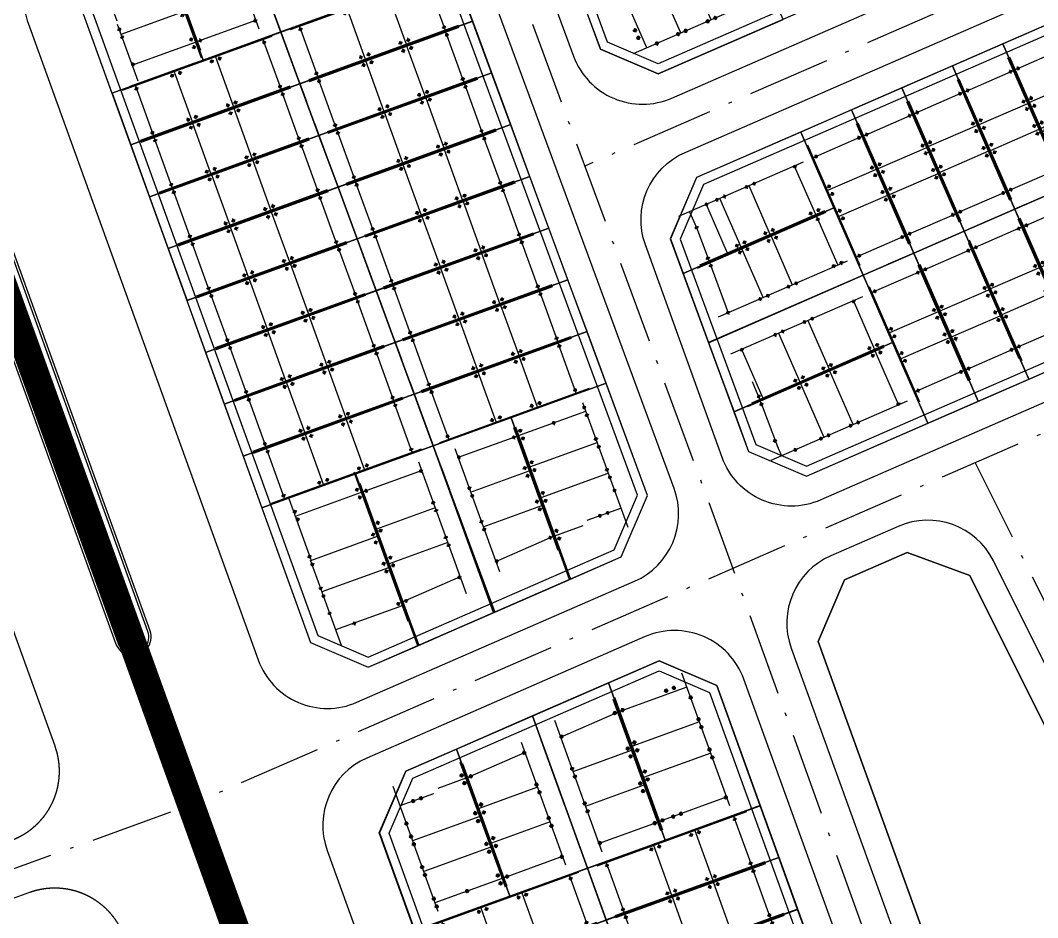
# Model space of a CAD drawing. Header units: millimetres. Extents: x 198719 to 733479478, y 80883 to 2151551233.
# Drawn here: x 568450506 to 568561649, y 2063142157 to 2063240140 of the extents above; entities that cross this region are included whole.
import ezdxf
from ezdxf.xclip import XClip

# ---------------------------------------------------------------- set-up
doc = ezdxf.new("R2010")
doc.units = ezdxf.units.MM
for name, pattern in [('ACAD_ISO10W100', [18.5, 12, -3, 0.5, -3]), ('CENTER', [3, 1.5, -0.5, 0.5, -0.5]), ('CENTER2', [1.125, 0.75, -0.125, 0.125, -0.125]), ('HIDDEN', [0.75, 0.5, -0.25]), ('Xref Grid (A1)$0$CENTER2', [1.125, 0.75, -0.125, 0.125, -0.125]), ('Xref Grid A16$0$CENTER2', [1.125, 0.75, -0.125, 0.125, -0.125])]:
    doc.linetypes.add(name, pattern=pattern)
for name, color, linetype in [('01.AXIS', 160, 'CENTER2'), ('13.BEAM', 8, 'Continuous'), ('BoThamCo', 94, 'Continuous'), ('CDC.01.AXIS', 160, 'CENTER2'), ('ChiaLo', 128, 'CENTER'), ('datOlienke', 42, 'Continuous'), ('LogDg', 7, 'Continuous'), ('LoLK', 6, 'Continuous'), ('RANHGIOI', 2, 'HIDDEN'), ('TimDg', 222, 'Continuous'), ('ViaHeS', 32, 'Continuous'), ('Xref Grid (A1)$0$01.AXIS', 160, 'Xref Grid (A1)$0$CENTER2'), ('Xref Grid A16$0$01.AXIS', 160, 'Xref Grid A16$0$CENTER2')]:
    doc.layers.add(name, color=color, linetype=linetype)
for name, color, linetype, lineweight in [('A-DIM', 251, 'Continuous', 15), ('A-NET THAY', 125, 'Continuous', 18), ('A-TUONG', 255, 'Continuous', 35), ('boDnv', 54, 'Continuous', 25)]:
    doc.layers.add(name, color=color, linetype=linetype, lineweight=lineweight)
doc.styles.add('rms', font='romans.shx', dxfattribs={"width": 0.7, "bigfont": 'vns.shx'})
doc.linetypes.add('ADL', pattern='A,0.125,-0.15,["++",rms,S=0.5,R=0,X=0,Y=-0.2245],-1.35,1.125', length=2.75)

# ---------------------------------------------------------------- blocks, each defined once
blk = doc.blocks.new('NEN')
at = {"layer": 'boDnv', "color": 10, "linetype": 'ADL', "ltscale": 0.25}
for points in [[(116.66, 150.75), (122.73, 148.55), (135.81, 122.41), (133.75, 116.75), (-8.13, 54.91), (-13.65, 57.26), (-23.76, 84.69), (-21.22, 90.65)], [(156.67, 80.69), (146.03, 101.98), (139.96, 104.18), (-3.2, 41.78), (-5.75, 35.82), (2.49, 13.48), (8.01, 11.13), (154.62, 75.03)], [(9.14, -145.21), (3.99, -143.34), (-37.43, -28.81), (-34.86, -22.83), (-8.05, -11.14), (-2.56, -13.51), (37.29, -123.68), (34.92, -130.21)]]:
    blk.add_lwpolyline(points, close=True, dxfattribs=at)
blk.add_lwpolyline([(-56.44, 75.3, -0.001833), (-68.51, 70.18), (-71.1, 64.28), (-45.21, -7.31), (-39.72, -9.67), (-12.94, 2), (-10.39, 7.96), (-36.65, 79.17), (-42.17, 81.52), (-54.75, 76.04, -0.001474)], format="xyb", close=True, dxfattribs=at)
at = {"layer": 'BoThamCo'}
blk.add_lwpolyline([(-87.84, 49.55), (-67, -8.06, 1), (-63.71, -6.87), (-84.55, 50.74, 0.9989)], format="xyb", close=True, dxfattribs=at)
blk.add_lwpolyline([(25.78, -0.76), (18.96, 1.72), (12.14, -1.25), (9.26, -7.95), (48.9, -117.55), (54.92, -119.73), (74.12, -108.56), (76.2, -101.58)], close=True, dxfattribs=at)
at = {"layer": 'ChiaLo', "ltscale": 5}
for p, q in [((43.21, 25.38), (29.39, 57.08)), ((37.71, 22.98), (23.89, 54.68)), ((32.21, 20.59), (18.39, 52.28)), ((26.71, 18.19), (12.89, 49.89)), ((21.21, 15.79), (7.39, 47.49))]:
    blk.add_line(p, q, dxfattribs=at)
for points in [[(152.12, 92.03), (-2.66, 24.56)], [(-55.95, 76.61), (-25.95, -4.76)], [(-64.24, 73.07), (-57.69, 55.31)], [(-30.42, 65.18), (-67.61, 51.73)], [(-28.35, 59.55), (-65.57, 46.08)], [(-26.27, 53.92), (-63.53, 40.44)], [(-24.2, 48.29), (-61.49, 34.8)], [(-22.12, 42.66), (-59.45, 29.16)], [(10.99, 39.24), (-5.43, 32.08)], [(-20.05, 37.03), (-57.43, 23.51)], [(-17.97, 31.4), (-55.39, 17.86)], [(-15.89, 25.77), (-53.35, 12.22)], [(17.38, 24.57), (0.11, 17.04)], [(-13.82, 20.14), (-51.31, 6.58)], [(-24.16, 16.4), (-17.69, -1.16)], [(-41.09, 10.27), (-34.22, -8.36)], [(-7.38, -29.57), (-13.57, -12.46)], [(22.48, -138.6), (-21.84, -16.06)], [(-24.31, -35.69), (-30.11, -19.67)], [(-34.65, -39.43), (2.96, -25.83)], [(-32.61, -45.07), (5, -31.47)], [(-30.57, -50.71), (7.04, -37.11)]]:
    blk.add_lwpolyline(points, dxfattribs=at)
at = {"layer": 'datOlienke'}
for points in [[(116.63, 151.83), (123.45, 149.36), (136.89, 122.47), (134.55, 116), (-8.13, 53.82), (-14.44, 56.51), (-24.84, 84.72), (-21.98, 91.41)], [(157.76, 80.76), (146.74, 102.78), (139.92, 105.26), (-3.97, 42.54), (-6.82, 35.85), (1.7, 12.73), (8.01, 10.04), (155.41, 74.29)], [(9.23, -146.31), (3.21, -144.12), (-38.51, -28.77), (-35.63, -22.07), (-8.05, -10.05), (-1.77, -12.76), (38.35, -123.68), (35.73, -130.9)]]:
    blk.add_lwpolyline(points, close=True, dxfattribs=at)
blk.add_lwpolyline([(-56.84, 76.22, -0.001888), (-69.27, 70.95), (-72.18, 64.32), (-46, -8.06), (-39.72, -10.76), (-12.17, 1.24), (-9.32, 7.93), (-35.86, 79.92), (-42.17, 82.61), (-55.15, 76.95, -0.001474)], format="xyb", close=True, dxfattribs=at)
at = {"layer": 'LogDg'}
for points in [[(-6.65, 51.18), (136.87, 113.75, 0.429738), (140.83, 124.66), (126.05, 154.21, 0.398858), (115.7, 157.97), (-24.48, 96.87, 0.397369), (-28.79, 86.77), (-17.36, 55.75, 0.431261)], [(-1.17, 12.05), (-9.54, 35.21, -0.395588), (-5.22, 45.27), (140.34, 108.71, -0.398858), (150.69, 104.95), (161.7, 82.94, -0.429738), (157.74, 72.03), (9.55, 7.44, -0.433088)], [(-73.82, -19.36), (-99.46, 51.54, 0.391769), (-117.57, 60.9), (-143.22, 53.8, 0.43702), (-148.61, 43.37), (-119.89, -36.03, 0.414214), (-109.65, -40.83), (-78.62, -29.61, 0.414214)], [(57.28, -121.83), (75.89, -111, 0.395833), (79.02, -100.51), (28.35, 0.82, 0.398858), (18, 4.57), (10.66, 1.37, 0.395588), (6.33, -8.68), (45.74, -117.63, 0.467936)], [(-9.55, -7.43), (-39.87, -20.64, 0.395629), (-44.19, -30.7), (-2.58, -145.75, 0.467936), (8.96, -149.94), (37.96, -133.07, 0.362457), (41.46, -123.44), (1.17, -12.05, 0.433046)], [(-107.61, -46.47), (-76.58, -35.25, -0.414214), (-66.33, -40.05), (-23.73, -157.85, -0.421043), (-28.71, -168.15), (-60, -178.65, -0.407417), (-70.07, -173.79), (-112.41, -56.72, -0.414214)]]:
    blk.add_lwpolyline(points, format="xyb", close=True, dxfattribs=at)
for points in [[(-68.34, 77.85, 0.398827), (-76.61, 58.93), (-51.69, -9.97, 0.433046), (-40.97, -14.58), (-10.72, -1.4, 0.39741), (-6.41, 8.7), (-33.98, 83.5, 0.431261), (-44.68, 88.06), (-45.11, 87.87, -0.003775), (-68.34, 77.85)], [(-88.08, 49.47), (-67.24, -8.15, 1), (-63.48, -6.79), (-84.31, 50.83, 1), (-88.07, 49.46)]]:
    blk.add_lwpolyline(points, format="xyb", dxfattribs=at)
at = {"layer": 'LoLK'}
for points in [[(-47.69, 80.21), (-55.15, 76.95, -0.000701), (-55.95, 76.61), (-49.23, 58.37), (-40.77, 61.43)], [(-55.95, 76.61, -0.000774), (-56.84, 76.22, -0.001125), (-64.24, 73.07), (-57.69, 55.31), (-49.23, 58.37)], [(-64.24, 73.07, -0.000763), (-69.27, 70.95), (-72.18, 64.32), (-67.62, 51.72), (-57.69, 55.31)]]:
    blk.add_lwpolyline(points, format="xyb", close=True, dxfattribs=at)
for points in [[(1.06, 69.82), (-16.52, 62.16), (-14.44, 56.51), (-8.13, 53.82), (5.46, 59.74)], [(-28.35, 59.55), (-30.42, 65.18), (-40.77, 61.43), (-49.23, 58.37), (-47.16, 52.74)], [(-26.27, 53.92), (-28.35, 59.55), (-47.16, 52.74), (-45.08, 47.11)], [(34.89, 59.48), (29.39, 57.08), (36.19, 41.5), (41.69, 43.89)], [(-49.23, 58.37), (-57.69, 55.31), (-67.61, 51.73), (-65.57, 46.08), (-47.16, 52.74)], [(29.39, 57.08), (23.89, 54.68), (30.69, 39.1), (36.19, 41.5)], [(23.89, 54.68), (18.39, 52.28), (25.19, 36.7), (30.69, 39.1)], [(-24.2, 48.29), (-26.27, 53.92), (-45.08, 47.11), (-43, 41.48)], [(-47.16, 52.74), (-65.57, 46.08), (-63.53, 40.44), (-45.08, 47.11)], [(18.39, 52.28), (12.89, 49.89), (19.69, 34.3), (25.19, 36.7)], [(12.89, 49.89), (7.39, 47.49), (10.99, 39.24), (14.19, 31.91), (19.69, 34.3)], [(-22.12, 42.66), (-24.2, 48.29), (-43, 41.48), (-40.93, 35.85)], [(-45.08, 47.11), (-63.53, 40.44), (-61.49, 34.8), (-43, 41.48)], [(7.39, 47.49), (-3.97, 42.54), (-6.82, 35.85), (-5.43, 32.08), (10.99, 39.24)], [(-20.05, 37.03), (-22.12, 42.66), (-40.93, 35.85), (-38.85, 30.22)], [(-43, 41.48), (-61.49, 34.8), (-59.45, 29.16), (-40.93, 35.85)], [(36.19, 41.5), (30.69, 39.1), (37.71, 22.98), (43.21, 25.38)], [(10.99, 39.24), (-5.43, 32.08), (-2.66, 24.56), (14.19, 31.91)], [(30.69, 39.1), (25.19, 36.7), (32.21, 20.59), (37.71, 22.98)], [(-17.97, 31.4), (-20.05, 37.03), (-38.85, 30.22), (-36.78, 24.59)], [(25.19, 36.7), (19.69, 34.3), (26.71, 18.19), (32.21, 20.59)], [(-40.93, 35.85), (-59.47, 29.15), (-57.43, 23.51), (-38.85, 30.22)], [(19.69, 34.3), (14.19, 31.91), (17.38, 24.57), (21.21, 15.79), (26.71, 18.19)], [(-15.89, 25.77), (-17.97, 31.4), (-36.78, 24.59), (-34.7, 18.97)], [(14.19, 31.91), (-2.66, 24.56), (0.11, 17.04), (17.38, 24.57)], [(-38.85, 30.22), (-57.43, 23.51), (-55.39, 17.86), (-36.78, 24.59)], [(-13.82, 20.14), (-15.89, 25.77), (-34.7, 18.97), (-32.63, 13.34)], [(-36.78, 24.59), (-55.39, 17.86), (-53.35, 12.22), (-34.7, 18.97)], [(17.38, 24.57), (0.11, 17.04), (1.7, 12.73), (8.01, 10.04), (21.21, 15.79)], [(-9.32, 7.93), (-13.82, 20.14), (-24.16, 16.4), (-17.69, -1.16), (-12.17, 1.24)], [(-34.7, 18.97), (-53.35, 12.22), (-51.31, 6.58), (-32.63, 13.34)], [(-24.16, 16.4), (-32.63, 13.34), (-25.95, -4.76), (-17.69, -1.16)], [(-32.63, 13.34), (-41.09, 10.27), (-34.22, -8.36), (-25.95, -4.76)], [(-41.09, 10.27), (-51.3, 6.58), (-46, -8.06), (-39.72, -10.76), (-34.22, -8.36)], [(-1.77, -12.76), (-8.05, -10.05), (-13.57, -12.46), (-7.38, -29.57), (2.96, -25.83)], [(-13.57, -12.46), (-21.84, -16.06), (-15.85, -32.63), (-7.38, -29.57)], [(-21.84, -16.06), (-30.11, -19.67), (-24.31, -35.69), (-15.85, -32.63)], [(-30.11, -19.67), (-35.63, -22.07), (-38.51, -28.77), (-34.65, -39.43), (-24.31, -35.69)], [(5, -31.47), (2.96, -25.83), (-7.38, -29.57), (-15.85, -32.63), (-13.81, -38.27)], [(7.04, -37.11), (5, -31.47), (-13.81, -38.27), (-11.77, -43.91)], [(-15.85, -32.63), (-24.31, -35.69), (-34.65, -39.43), (-32.61, -45.07), (-13.81, -38.27)], [(9.08, -42.75), (7.04, -37.11), (-11.77, -43.91), (-9.73, -49.55)]]:
    blk.add_lwpolyline(points, close=True, dxfattribs=at)
at = {"layer": 'RANHGIOI', "color": 5, "ltscale": 20, "const_width": 3}
blk.add_lwpolyline([(77.13, -402.72), (-90.74, 62.09)], dxfattribs=at)
at = {"layer": 'TimDg', "linetype": 'ACAD_ISO10W100', "ltscale": 0.75}
for points in [[(80.71, -412.74), (34.28, -282.94), (-103.14, 96.99), (-128.23, 173.83)], [(-50.18, 141), (-36.24, 98.29), (0, 0)], [(150.08, 116.23), (-16.14, 43.78)], [(170.94, 74.51), (-58.79, -25.63)], [(26.36, 11.49), (109.63, -155)], [(47.4, -131.05), (0, 0)], [(-118.97, -47.39), (-58.79, -25.63)]]:
    blk.add_lwpolyline(points, dxfattribs=at)
at = {"layer": 'ViaHeS'}
for points in [[(116.63, 151.83), (123.45, 149.36), (136.89, 122.47), (134.55, 116), (-8.13, 53.82), (-14.44, 56.51), (-24.84, 84.72), (-21.98, 91.41)], [(157.76, 80.76), (146.74, 102.78), (139.92, 105.26), (-3.97, 42.54), (-6.82, 35.85), (1.7, 12.73), (8.01, 10.04), (155.41, 74.29)], [(48.9, -117.55), (9.26, -7.95), (12.14, -1.25), (18.96, 1.72), (25.78, -0.76), (76.2, -101.58), (74.12, -108.56), (54.92, -119.73)], [(9.23, -146.31), (3.21, -144.12), (-38.51, -28.77), (-35.63, -22.07), (-8.05, -10.05), (-1.77, -12.76), (38.35, -123.68), (35.73, -130.9)]]:
    blk.add_lwpolyline(points, close=True, dxfattribs=at)
blk.add_lwpolyline([(-56.84, 76.22, -0.001888), (-69.27, 70.95), (-72.18, 64.32), (-46, -8.06), (-39.72, -10.76), (-12.17, 1.24), (-9.32, 7.93), (-35.86, 79.92), (-42.17, 82.61), (-55.15, 76.95, -0.001474)], format="xyb", close=True, dxfattribs=at)
blk = doc.blocks.new('NEN H01')
at = {"layer": 'datOlienke'}
blk.add_lwpolyline([(-2.11, 40), (3.15, 35.01), (4.74, 4.99), (0, 0), (-155.64, 0), (-160.35, 4.99), (-158.61, 35.01), (-153.32, 40)], close=True, dxfattribs=at)
at = {"layer": 'LoLK'}
blk.add_lwpolyline([(-140.82, 11), (-160, 11), (-160.35, 4.99), (-155.64, 0), (-140.82, 0)], close=True, dxfattribs=at)
blk = doc.blocks.new('A$C758D662A')
at = {"linetype": 'HIDDEN', "ltscale": 500}
for radius in [300, 200]:
    blk.add_circle((0, 0), radius, dxfattribs=at)
at = {"layer": 'CDC.01.AXIS', "ltscale": 200}
for p, q in [((437, 0), (-437, 0)), ((0, 437), (0, -437))]:
    blk.add_line(p, q, dxfattribs=at)
blk = doc.blocks.new('T2 CUM A7')
at = {"layer": '01.AXIS', "ltscale": 500}
for p, q in [((0.11, 0.91), (0.11, -14.47)), ((7.89, 0.91), (7.89, -14.47)), ((8.11, 0.91, 0), (8.11, -14.32, 0)), ((14.89, 0.91, 0), (14.89, -14.32, 0)), ((19.11, 0.91, 0), (19.11, -13.3, 0)), ((25.89, 0.91, 0), (25.89, -13.3, 0)), ((26.11, 0.91, 0), (26.11, -13.54, 0)), ((33.89, 0.91, 0), (33.89, -13.54, 0)), ((0.05, -0.11), (7.89, -0.11)), ((14.94, -0.11, 0), (8.11, -0.11, 0)), ((19.05, -0.11, 0), (25.89, -0.11, 0)), ((26.11, -0.11, 0), (33.89, -0.11, 0)), ((14.89, -4.41, 0), (8.11, -4.41, 0)), ((19.11, -4.11, 0), (25.89, -4.11, 0)), ((26.11, -3.71, 0), (33.89, -3.71, 0)), ((0.11, -5.21), (7.89, -5.21)), ((26.11, -7.28, 0), (33.89, -7.28, 0)), ((0.11, -8.81), (7.89, -8.81)), ((14.89, -8.43, 0), (8.11, -8.43, 0)), ((19.11, -8.13, 0), (25.89, -8.13, 0)), ((26.11, -11.7, 0), (29.38, -11.7, 0)), ((30.01, -11.32, 0), (33.89, -11.32, 0)), ((0.11, -12.85), (7.89, -12.85))]:
    blk.add_line(p, q, dxfattribs=at)
at = {"layer": '01.AXIS', "ltscale": 500, "elevation": 0}
for points in [[(19.11, -12.15), (25.89, -11.72)], [(14.89, -12.41), (8.11, -12.84)]]:
    blk.add_lwpolyline(points, dxfattribs=at)
at = {"layer": '13.BEAM', "ltscale": 500}
blk.add_line((7.44, -13.01), (7.44, -13.01), dxfattribs=at)
at = {"yscale": 0.0005, "zscale": 0.0005}
for p, xscale in [((0.2, -0.11), 0.0005), ((7.55, -0.11), -0.0005), ((8.45, -0.11, 0), 0.0005), ((14.79, -0.11, 0), -0.0005), ((19.2, -0.11, 0), 0.0005), ((25.55, -0.11, 0), -0.0005), ((26.45, 0.34), 0.0005), ((30.17, -0.11, 0), 0.0005), ((33.85, 0.34), 0.0005), ((26.45, -0.56), 0.0005), ((33.85, -0.56), 0.0005), ((26.45, -3.32), 0.0005), ((33.89, -3.32), 0.0005), ((8.45, -3.82, 0), 0.0005), ((14.89, -3.82, 0), -0.0005), ((19.11, -3.66, 0), 0.0005), ((19.11, -4.56, 0), 0.0005), ((25.55, -3.66, 0), -0.0005), ((25.55, -4.56, 0), -0.0005), ((26.45, -4.22), 0.0005), ((33.89, -4.22), 0.0005), ((0.11, -4.71), 0.0005), ((0.11, -5.61), 0.0005), ((8.45, -4.72, 0), 0.0005), ((14.89, -4.72, 0), -0.0005), ((8.45, -7.84, 0), 0.0005), ((14.89, -7.84, 0), -0.0005), ((19.11, -7.54, 0), 0.0005), ((25.55, -7.54, 0), -0.0005), ((26.45, -6.87), 0.0005), ((26.45, -7.77), 0.0005), ((33.89, -6.87, 0), 0.0005), ((33.89, -7.77, 0), 0.0005), ((0.11, -8.22), 0.0005), ((7.55, -8.22), -0.0005), ((8.45, -8.74, 0), 0.0005), ((14.89, -8.74, 0), -0.0005), ((19.11, -8.44, 0), 0.0005), ((25.55, -8.44, 0), -0.0005), ((0.11, -9.12), 0.0005), ((7.55, -9.12), -0.0005), ((33.89, -9.27), 0.0005), ((26.45, -11.25, 0), 0.0005), ((0.11, -11.64), 0.0005), ((19.21, -12.15, 0), 0.0005), ((25.55, -11.72, 0), -0.0005), ((26.45, -12.15, 0), 0.0005), ((31.46, -11.32, 0), 0.0005), ((32.36, -11.32, 0), 0.0005), ((7.55, -12.87), -0.0005), ((8.45, -12.86, 0), 0.0005), ((14.79, -12.42, 0), -0.0005)]:
    blk.add_blockref('A$C758D662A', p, dxfattribs=dict(at, xscale=xscale))
at = {"yscale": 0.0005, "zscale": 0.0005, "rotation": 270}
for p, xscale in [((5.41, -0.11), 0.0005), ((6.31, -0.11), 0.0005), ((7.55, -4.86), -0.0005), ((7.55, -5.76), -0.0005), ((1.47, -13.25), 0.0005), ((2.37, -13.25), 0.0005)]:
    blk.add_blockref('A$C758D662A', p, dxfattribs=dict(at, xscale=xscale))
blk = doc.blocks.new('NEN M01')
at = {"layer": 'datOlienke'}
blk.add_lwpolyline([(4.74, 4.99), (3.44, 29.59), (-1.82, 34.58), (-158.79, 34.58), (-164.08, 29.59), (-165.5, 4.99), (-160.79, 0), (0, 0)], close=True, dxfattribs=at)
at = {"layer": 'LoLK'}
for points in [[(-146.4, 34.58), (-158.79, 34.58), (-164.08, 29.59), (-164.31, 25.58), (-146.4, 25.58)], [(-140.4, 34.58), (-146.4, 34.58), (-146.4, 25.58), (-146.4, 17.58), (-140.4, 17.58)], [(-134.4, 34.58), (-140.4, 34.58), (-140.4, 17.58), (-134.4, 17.58)], [(-128.4, 34.58), (-134.4, 34.58), (-134.4, 17.58), (-128.4, 17.58)], [(-122.4, 34.58), (-128.4, 34.58), (-128.4, 17.58), (-122.4, 17.58)], [(-116.4, 34.58), (-122.4, 34.58), (-122.4, 17.58), (-116.4, 17.58)], [(-146.4, 25.58), (-164.31, 25.58), (-164.77, 17.58), (-146.4, 17.58)], [(-146.4, 17.58), (-164.77, 17.58), (-165.24, 9.58), (-146.4, 9.58)], [(-140.4, 17.58), (-146.4, 17.58), (-146.4, 9.58), (-146.4, 0), (-140.4, 0)], [(-134.4, 17.58), (-140.4, 17.58), (-140.4, 0), (-134.4, 0)], [(-128.4, 17.58), (-134.4, 17.58), (-134.4, 0), (-128.4, 0)], [(-122.4, 17.58), (-128.4, 17.58), (-128.4, 0), (-122.4, 0)], [(-146.4, 9.58), (-165.24, 9.58), (-165.5, 4.99), (-160.79, 0), (-146.4, 0)]]:
    blk.add_lwpolyline(points, close=True, dxfattribs=at)
blk = doc.blocks.new('A13 - 2')
at = {"layer": '01.AXIS', "ltscale": 500}
for p, q in [((0.11, -1.09), (0.11, -15.9)), ((5.89, -1.09), (5.89, -15.9)), ((0.11, -2.11), (5.95, -2.11)), ((0.11, -7.51), (5.89, -7.51)), ((0.11, -10.97), (5.89, -10.97)), ((0.11, -12.58), (6.04, -12.58))]:
    blk.add_line(p, q, dxfattribs=at)
blk.add_lwpolyline([(5.89, -14.58), (4, -14.58), (0.11, -14.78)], dxfattribs=at)
at = {"xscale": 0.0005, "yscale": 0.0005, "zscale": 0.0005}
for p in [(0.45, -1.66), (5.8, -2.11), (5.89, -6.92), (5.89, -7.82), (0.45, -10.43), (5.89, -10.43), (0.45, -11.33), (5.89, -11.33), (5.89, -12.58), (3.99, -14.58), (0.45, -14.78)]:
    blk.add_blockref('A$C758D662A', p, dxfattribs=at)
for p, xscale, yscale, zscale, rotation in [((0.45, -2.56), -0.0005, 0.0005, 0.0005, 180), ((0.45, -7.06), 0.0005000000000000006, 0.0005000000000000006, 0.0005000000000000006, 90.00000000000001), ((0.45, -7.96), 0.0005000000000000006, 0.0005000000000000006, 0.0005000000000000006, 90.00000000000001)]:
    blk.add_blockref('A$C758D662A', p, dxfattribs=dict(xscale=xscale, yscale=yscale, zscale=zscale, rotation=rotation))
blk = doc.blocks.new('A14 - 2')
at = {"layer": '01.AXIS', "ltscale": 500}
for p, q in [((0.11, -0.99), (0.11, -16.3)), ((5.89, -0.99), (5.89, -16.3)), ((0.11, -2.11), (5.89, -2.11)), ((0.11, -7.51), (5.89, -7.51)), ((0.11, -10.97), (5.89, -10.97)), ((0.11, -14.8), (5.89, -15.13)), ((5.89, -15.13), (5.99, -15.13))]:
    blk.add_line(p, q, dxfattribs=at)
at = {"xscale": -0.0005, "yscale": 0.0005, "zscale": 0.0005}
for p in [(0.45, -2.11), (5.8, -1.66), (5.8, -2.56), (0.45, -7.06), (0.45, -7.96), (5.89, -7.06), (5.89, -7.96), (0.36, -10.43), (5.89, -10.43), (0.36, -11.33), (5.89, -11.33), (0.41, -14.8), (5.84, -15.13)]:
    blk.add_blockref('A$C758D662A', p, dxfattribs=at)
blk = doc.blocks.new('A14.1 - 2')
at = {"layer": '01.AXIS', "ltscale": 500}
for p, q in [((0.11, -1.03), (0.11, -16.71)), ((5.89, -1.03), (5.89, -16.71)), ((5.95, -2.11), (0.11, -2.11)), ((5.89, -7.51), (0.11, -7.51)), ((5.89, -10.97), (0.11, -10.97)), ((5.99, -15.37), (0.11, -15.37)), ((0.11, -15.71), (2.17, -15.71))]:
    blk.add_line(p, q, dxfattribs=at)
at = {"xscale": 0.0005, "yscale": 0.0005, "zscale": 0.0005}
for p in [(0.45, -1.66), (5.8, -2.11), (0.45, -2.56), (0.45, -7.15), (5.89, -7), (5.89, -7.9), (0.45, -8.05), (0.45, -10.48), (5.89, -10.48), (0.45, -11.38), (5.89, -11.38), (0.45, -15.71), (5.84, -15.38)]:
    blk.add_blockref('A$C758D662A', p, dxfattribs=at)
blk = doc.blocks.new('A15 - 2')
at = {"layer": '01.AXIS', "ltscale": 500}
for p, q in [((0.11, -1.09), (0.11, -17.28)), ((6.47, -1.09), (6.47, -17.28)), ((6.53, -2.11), (0.11, -2.11)), ((6.47, -7.51), (0.11, -7.51)), ((6.47, -10.97), (0.11, -10.97)), ((0.11, -15.77), (0.76, -15.77)), ((0.76, -15.77), (5.37, -16.02)), ((5.26, -16.02), (6.47, -16.02))]:
    blk.add_line(p, q, dxfattribs=at)
at = {"xscale": 0.0005, "yscale": 0.0005, "zscale": 0.0005}
for p in [(0.45, -1.66), (6.38, -2.11), (0.45, -2.56), (6.47, -6.92), (6.47, -7.82), (0.45, -10.43), (6.47, -10.43), (0.45, -11.33), (6.47, -11.33), (6.47, -14.38), (0.45, -15.78), (4.69, -16.02)]:
    blk.add_blockref('A$C758D662A', p, dxfattribs=at)
at = {"xscale": 0.0005000000000000012, "yscale": 0.0005000000000000012, "zscale": 0.0005000000000000012, "rotation": 90.00000000000001}
for p in [(0.45, -7.06), (0.45, -7.96)]:
    blk.add_blockref('A$C758D662A', p, dxfattribs=at)
blk = doc.blocks.new('A11 - 2')
at = {"layer": 'Xref Grid A16$0$01.AXIS', "ltscale": 500}
for p, q in [((0.11, -1.09), (0.11, -15.39)), ((5.89, -1.09), (5.89, -15.39)), ((0.11, -2.11), (6, -2.11)), ((0.11, -6.91), (5.89, -6.91)), ((0.11, -9.99), (5.89, -9.99)), ((0.11, -13.89), (5.89, -13.89))]:
    blk.add_line(p, q, dxfattribs=at)
at = {"xscale": 0.0005, "yscale": 0.0005, "zscale": 0.0005}
for p in [(0.45, -2.11), (5.55, -2.11), (0.45, -6.55), (5.55, -6.55), (0.45, -7.45), (5.55, -7.45), (0.45, -9.45), (5.55, -9.45), (0.45, -10.35), (5.55, -10.35), (0.45, -13.89), (5.55, -13.89)]:
    blk.add_blockref('A$C758D662A', p, dxfattribs=at)
blk = doc.blocks.new('A16 - 2')
at = {"layer": 'Xref Grid A16$0$01.AXIS', "ltscale": 500}
for p, q in [((0.11, -1.37), (0.11, -15.09)), ((0.11, -2.11), (6, -2.11)), ((5.89, -1.37), (5.89, -15.09)), ((0.11, -6.91), (5.89, -6.91)), ((0.11, -9.99), (5.89, -9.99)), ((0.11, -13.89), (5.89, -13.89))]:
    blk.add_line(p, q, dxfattribs=at)
at = {"xscale": 0.0005, "yscale": 0.0005, "zscale": 0.0005}
for p in [(0.45, -2.11), (5.55, -2.11), (0.45, -6.55), (5.55, -6.55), (0.45, -7.45), (5.55, -7.45), (0.45, -9.45), (5.55, -9.45), (0.45, -10.35), (5.55, -10.35), (0.45, -13.89), (5.55, -13.89)]:
    blk.add_blockref('A$C758D662A', p, dxfattribs=at)
blk = doc.blocks.new('A16 SAO - 2')
at = {"layer": 'Xref Grid A16$0$01.AXIS', "ltscale": 500}
for p, q in [((0.11, -1.09), (0.11, -15.39)), ((5.89, -1.09), (5.89, -15.39)), ((0.11, -2.11), (6, -2.11)), ((0.11, -6.91), (5.89, -6.91)), ((0.11, -9.99), (5.89, -9.99)), ((0.11, -13.89), (5.89, -13.89))]:
    blk.add_line(p, q, dxfattribs=at)
at = {"xscale": 0.0005, "yscale": 0.0005, "zscale": 0.0005}
for p in [(0.45, -2.11), (5.55, -2.11), (0.45, -6.55), (5.55, -6.55), (0.45, -7.45), (5.55, -7.45), (0.45, -9.45), (5.55, -9.45), (0.45, -10.35), (5.55, -10.35), (0.45, -13.89), (5.55, -13.89)]:
    blk.add_blockref('A$C758D662A', p, dxfattribs=at)
blk = doc.blocks.new('A11 SAO-2')
at = {"layer": 'Xref Grid A16$0$01.AXIS', "ltscale": 500}
for p, q in [((0.11, -1.09), (0.11, -15.39)), ((5.89, -1.09), (5.89, -15.39)), ((0.11, -2.11), (5.89, -2.11)), ((0.11, -6.91), (5.89, -6.91)), ((0.11, -9.99), (5.89, -9.99)), ((0.11, -13.89), (5.89, -13.89))]:
    blk.add_line(p, q, dxfattribs=at)
at = {"xscale": 0.0005, "yscale": 0.0005, "zscale": 0.0005}
for p in [(0.45, -2.11), (5.55, -2.11), (0.45, -6.55), (5.55, -6.55), (0.45, -7.45), (5.55, -7.45), (0.45, -9.45), (5.55, -9.45), (0.45, -10.35), (5.55, -10.35), (0.45, -13.89), (5.55, -13.89)]:
    blk.add_blockref('A$C758D662A', p, dxfattribs=at)
blk = doc.blocks.new('NEN IO1')
at = {"layer": 'datOlienke'}
blk.add_lwpolyline([(-82.94, 18.48, -0.001888), (-82.21, 4.99), (-76.96, 0), (0, 0), (4.68, 4.99), (2.76, 34.98), (-2.56, 39.93), (-79.28, 39.46), (-83.96, 34.44), (-83.05, 20.31, -0.001474)], format="xyb", close=True, dxfattribs=at)
at = {"layer": 'LoLK'}
for points in [[(-2.56, 39.93), (-15.57, 39.85), (-15.57, 28.85), (3.15, 28.85), (2.76, 34.98)], [(-79.28, 39.46), (-83.96, 34.44), (-83.57, 28.44), (-63.57, 28.56), (-63.57, 39.56)], [(-57.57, 39.6), (-63.57, 39.56), (-63.57, 28.56), (-63.57, 19.56), (-57.57, 19.6)], [(-51.57, 39.63), (-57.57, 39.6), (-57.57, 19.6), (-51.57, 19.63)], [(-45.57, 39.67), (-51.57, 39.63), (-51.57, 19.63), (-45.57, 19.67)], [(-39.57, 39.71), (-45.57, 39.67), (-45.57, 19.67), (-39.57, 19.71)], [(-33.57, 39.74), (-39.57, 39.71), (-39.57, 19.71), (-33.57, 19.74)], [(-27.57, 39.78), (-33.57, 39.74), (-33.57, 19.74), (-27.57, 19.78)], [(-21.57, 39.82), (-27.57, 39.78), (-27.57, 19.78), (-21.57, 19.82)], [(-15.57, 39.85), (-21.57, 39.82), (-21.57, 19.82), (-15.57, 19.85)], [(-15.57, 28.85), (-15.57, 19.85), (3.73, 19.85), (3.15, 28.85)], [(-63.57, 19.56), (-63.57, 10.56), (-63.57, 0.01), (-57.57, 0.01), (-57.57, 19.6)], [(-57.57, 19.6), (-57.57, 0.01), (-51.57, 0.01), (-51.57, 19.63)], [(-51.57, 19.63), (-51.57, 0.01), (-45.57, 0.01), (-45.57, 19.67)], [(-45.57, 19.67), (-45.57, 0.01), (-39.57, 0.01), (-39.57, 19.71)], [(-39.57, 19.71), (-39.57, -0.01), (-33.57, -0.01), (-33.57, 19.74)], [(-33.57, 19.74), (-33.57, -0.01), (-27.57, -0.01), (-27.57, 19.78)], [(-27.57, 19.78), (-27.57, -0.01), (-21.57, -0.01), (-21.57, 19.82)], [(-21.57, 19.82), (-21.57, -0.01), (-15.57, -0.01), (-15.57, 19.85)], [(-15.57, 19.85), (-15.57, 10.85), (4.31, 10.85), (3.73, 19.85)], [(-15.57, 10.85), (-15.57, 0), (0, 0), (4.68, 4.99), (4.31, 10.85)]]:
    blk.add_lwpolyline(points, close=True, dxfattribs=at)
for points in [[(-83.57, 28.44), (-83.05, 20.31, -0.000701), (-83, 19.44), (-63.57, 19.56), (-63.57, 28.56)], [(-83, 19.44, -0.000774), (-82.94, 18.48, -0.001125), (-82.49, 10.44), (-63.57, 10.56), (-63.57, 19.56)], [(-82.49, 10.44, -0.000763), (-82.21, 4.99), (-76.96, 0), (-63.57, 0), (-63.57, 10.56)]]:
    blk.add_lwpolyline(points, format="xyb", close=True, dxfattribs=at)
blk = doc.blocks.new('A3 - 2')
at = {"layer": '01.AXIS', "ltscale": 500}
for p, q in [((0.11, -1.09), (0.11, -15.3)), ((6.89, -1.09), (6.89, -15.3)), ((6.95, -2.11), (0.11, -2.11)), ((6.89, -6.11), (0.11, -6.11)), ((6.89, -10.13), (0.11, -10.13))]:
    blk.add_line(p, q, dxfattribs=at)
blk.add_lwpolyline([(6.89, -14.15), (0.11, -13.72)], dxfattribs=at)
at = {"yscale": 0.0005, "zscale": 0.0005}
for p, xscale in [((0.45, -2.11), 0.0005), ((6.8, -2.11), -0.0005), ((0.45, -5.66), 0.0005), ((6.89, -5.66), -0.0005), ((0.45, -6.56), 0.0005), ((6.89, -6.56), -0.0005), ((0.45, -9.54), 0.0005), ((6.89, -9.54), -0.0005), ((0.45, -10.44), 0.0005), ((6.89, -10.44), -0.0005), ((0.45, -13.72), 0.0005), ((6.79, -14.15), -0.0005)]:
    blk.add_blockref('A$C758D662A', p, dxfattribs=dict(at, xscale=xscale))
blk = doc.blocks.new('A2 - 2')
at = {"layer": '01.AXIS', "ltscale": 500}
for p, q in [((0.11, -0.26), (0.11, -14.67)), ((7.43, -0.26), (7.43, -6.82)), ((7.49, -2.11), (0.11, -2.11)), ((7.43, -5.71), (0.11, -5.71)), ((7.37, -7.16), (7.37, -14.67)), ((7.37, -9.28), (0.11, -9.28)), ((7.37, -13.71), (0.11, -13.71))]:
    blk.add_line(p, q, dxfattribs=at)
at = {"yscale": 0.0005000000000000009, "zscale": 0.0005000000000000009, "rotation": 270}
for p, xscale in [((0.45, -1.66), -0.0005000000000000009), ((0.45, -2.56), 0.0005000000000000009), ((0.45, -5.35), -0.0005000000000000009), ((7.43, -5.35), -0.0005000000000000009), ((0.45, -6.25), 0.0005000000000000009), ((7.43, -6.25), 0.0005000000000000009), ((0.45, -8.74), -0.0005000000000000009), ((7.38, -8.74), -0.0005000000000000009), ((0.45, -9.64), 0.0005000000000000009), ((7.38, -9.64), 0.0005000000000000009), ((0.45, -13.71), 0.0005000000000000009)]:
    blk.add_blockref('A$C758D662A', p, dxfattribs=dict(at, xscale=xscale))
at = {"xscale": -0.0005, "yscale": 0.0005, "zscale": 0.0005}
for p in [(7.34, -2.15), (7.37, -11.22), (5.25, -13.38)]:
    blk.add_blockref('A$C758D662A', p, dxfattribs=at)
blk = doc.blocks.new('A6 - 2')
at = {"layer": '01.AXIS', "ltscale": 500}
for p, q in [((0.11, -1.09), (0.11, -15.54)), ((7.89, -1.09), (7.89, -15.54)), ((0.11, -2.11), (7.89, -2.11)), ((0.11, -5.71), (7.89, -5.71)), ((0.11, -9.28), (7.89, -9.28)), ((0.11, -13.7), (3.38, -13.7)), ((4.01, -13.32), (7.89, -13.32))]:
    blk.add_line(p, q, dxfattribs=at)
at = {"xscale": 0.0005, "yscale": 0.0005, "zscale": 0.0005}
for p in [(0.45, -1.66, 0), (4.17, -2.11), (7.85, -1.66), (0.45, -2.56, 0), (7.85, -2.56), (0.45, -5.32, 0), (7.89, -5.32, 0), (0.45, -6.22, 0), (7.89, -6.22, 0), (0.45, -8.87, 0), (7.89, -8.87), (0.45, -9.77, 0), (7.89, -9.77), (7.89, -11.27, 0), (0.45, -13.25), (5.46, -13.32, 0), (6.36, -13.32, 0), (0.45, -14.15)]:
    blk.add_blockref('A$C758D662A', p, dxfattribs=at)
blk = doc.blocks.new('A3.1 - 2')
at = {"layer": '01.AXIS', "ltscale": 500}
for p, q in [((0.11, -1.09), (0.11, -16.32)), ((6.89, -1.09), (6.89, -16.32)), ((6.94, -2.11), (0.11, -2.11)), ((6.89, -6.41), (0.11, -6.41)), ((6.89, -10.43), (0.11, -10.43))]:
    blk.add_line(p, q, dxfattribs=at)
blk.add_lwpolyline([(6.89, -14.41), (0.11, -14.84)], dxfattribs=at)
at = {"yscale": 0.0005, "zscale": 0.0005}
for p, xscale in [((0.45, -2.11), 0.0005), ((6.79, -2.11), -0.0005), ((0.45, -5.82), 0.0005), ((0.45, -6.72), 0.0005), ((6.89, -5.82), -0.0005), ((6.89, -6.72), -0.0005), ((0.45, -9.84), 0.0005), ((6.89, -9.84), -0.0005), ((0.45, -10.74), 0.0005), ((6.89, -10.74), -0.0005), ((6.79, -14.42), -0.0005), ((0.45, -14.86), 0.0005)]:
    blk.add_blockref('A$C758D662A', p, dxfattribs=dict(at, xscale=xscale))
blk = doc.blocks.new('A4 - 2')
at = {"layer": '01.AXIS', "ltscale": 500}
for p, q in [((0.11, 0.3), (0.11, -16.98)), ((7.76, -0.05), (7.76, -7.1)), ((0.11, -2.11), (7.76, -2.12)), ((0.11, -7.21), (7.82, -7.21)), ((7.82, -7.1), (7.82, -16.98)), ((0.11, -10.81), (7.82, -10.81)), ((0.11, -15.22), (7.82, -15.22))]:
    blk.add_line(p, q, dxfattribs=at)
at = {"yscale": 0.0005, "zscale": 0.0005}
for p, xscale, rotation in [((0.45, -1.66), 0.0005, 90.00000000000001), ((7.62, -1.61), 0.0005, 90.00000000000001), ((0.45, -2.56), -0.0005, 90), ((7.62, -2.51), -0.0005, 90), ((7.79, -6.76), 0.0005, 90.00000000000001), ((7.79, -7.66), -0.0005, 90), ((0.45, -10.22), 0.0005, 90.00000000000001), ((0.45, -11.12), -0.0005, 90), ((7.82, -10.4), 0.0005, 90.00000000000001), ((7.82, -11.3), -0.0005, 90), ((0.45, -14.87), -0.0005, 356.3811195796015), ((5.67, -15.23), 0.0005, 356.3811195796014)]:
    blk.add_blockref('A$C758D662A', p, dxfattribs=dict(at, xscale=xscale, rotation=rotation))
at = {"xscale": 0.0005, "yscale": 0.0005, "zscale": 0.0005}
for p in [(0.45, -6.85), (0.45, -7.75), (7.82, -13.29)]:
    blk.add_blockref('A$C758D662A', p, dxfattribs=at)
blk = doc.blocks.new('pile Plan')
at = {"xscale": 0.5, "yscale": 0.5, "zscale": 0.5}
for p in [(340, 14779), (5440.000004, 14779), (340, 9630), (340, 8730), (5440.000004, 9630), (5440.000004, 8730), (340, 5040), (5440.000004, 5040), (340, 4140), (5440.000004, 4140), (340, -1), (5440.000004, -1)]:
    blk.add_blockref('A$C758D662A', p, dxfattribs=at)
blk = doc.blocks.new('A1 - 2')
at = {"layer": 'Xref Grid (A1)$0$01.AXIS', "ltscale": 500}
for p, q in [((0.11, -1.09), (0.11, -18.43)), ((5.89, -1.09), (5.89, -18.43)), ((0.11, -2.11), (5.89, -2.11)), ((0.11, -7.62), (5.89, -7.62)), ((0.11, -12.39), (5.89, -12.39)), ((0.11, -16.89), (5.89, -16.89))]:
    blk.add_line(p, q, dxfattribs=at)
at = {"xscale": 0.001, "yscale": 0.001, "zscale": 0.001}
blk.add_blockref('pile Plan', (0.11, -16.89), dxfattribs=at)
blk = doc.blocks.new('A5 - 2')
at = {"layer": 'Xref Grid (A1)$0$01.AXIS', "ltscale": 500}
for p, q in [((0.11, -1.09), (0.11, -18.43)), ((5.89, -1.09), (5.89, -18.43)), ((0.11, -2.11), (5.89, -2.11)), ((0.11, -7.62), (5.89, -7.62)), ((0.11, -12.39), (5.89, -12.39)), ((0.11, -16.89), (5.89, -16.89))]:
    blk.add_line(p, q, dxfattribs=at)
at = {"xscale": 0.001, "yscale": 0.001, "zscale": 0.001}
blk.add_blockref('pile Plan', (0.11, -16.89), dxfattribs=at)
blk = doc.blocks.new('a5 sao - 2')
at = {"layer": 'Xref Grid (A1)$0$01.AXIS', "ltscale": 500}
for p, q in [((-5.89, -1.09), (-5.89, -18.43)), ((-0.11, -1.09), (-0.11, -18.43)), ((-5.89, -2.11), (-0.11, -2.11)), ((-5.89, -7.62), (-0.11, -7.62)), ((-5.89, -12.39), (-0.11, -12.39)), ((-5.89, -16.89), (-0.11, -16.89))]:
    blk.add_line(p, q, dxfattribs=at)
at = {"xscale": 0.001, "yscale": 0.001, "zscale": 0.001}
blk.add_blockref('pile Plan', (-5.89, -16.89), dxfattribs=at)
blk = doc.blocks.new('a1 sao - 2')
at = {"layer": 'Xref Grid (A1)$0$01.AXIS', "ltscale": 500}
for p, q in [((0.11, -1.09), (0.11, -18.43)), ((5.89, -1.09), (5.89, -18.43)), ((0.11, -2.11), (5.89, -2.11)), ((0.11, -7.62), (5.89, -7.62)), ((0.11, -12.39), (5.89, -12.39)), ((0.11, -16.89), (5.89, -16.89))]:
    blk.add_line(p, q, dxfattribs=at)
at = {"xscale": 0.001, "yscale": 0.001, "zscale": 0.001}
blk.add_blockref('pile Plan', (0.11, -16.89), dxfattribs=at)
blk = doc.blocks.new('NEN I02')
at = {"layer": 'datOlienke'}
blk.add_lwpolyline([(4.11, 4.92), (0, 0), (-122.66, 0), (-127.98, 4.99), (-129.91, 35.01), (-125.23, 40), (-7.27, 40), (-1.38, 35.08)], close=True, dxfattribs=at)
at = {"layer": 'LoLK'}
for points in [[(-125.23, 40), (-129.91, 35.01), (-129.52, 29), (-111.33, 29), (-111.33, 40)], [(-105.33, 40), (-111.33, 40), (-111.33, 29), (-111.33, 20), (-105.33, 20)], [(-99.33, 40), (-105.33, 40), (-105.33, 20), (-99.33, 20)], [(-93.33, 40), (-99.33, 40), (-99.33, 20), (-93.33, 20)], [(-87.33, 40), (-93.33, 40), (-93.33, 20), (-87.33, 20)], [(-81.33, 40), (-87.33, 40), (-87.33, 20), (-81.33, 20)], [(-75.33, 40), (-81.33, 40), (-81.33, 20), (-75.33, 20)], [(-69.33, 40), (-75.33, 40), (-75.33, 20), (-69.33, 20)], [(-63.33, 40), (-69.33, 40), (-69.33, 20), (-63.33, 20)], [(-57.33, 40), (-63.33, 40), (-63.33, 20), (-57.33, 20)], [(-51.33, 40), (-57.33, 40), (-57.33, 20), (-51.33, 20)], [(-45.33, 40), (-51.33, 40), (-51.33, 20), (-45.33, 20)], [(-39.33, 40), (-45.33, 40), (-45.33, 20), (-39.33, 20)], [(-33.33, 40), (-39.33, 40), (-39.33, 20), (-33.33, 20)], [(-27.33, 40), (-33.33, 40), (-33.33, 20), (-27.33, 20)], [(-21.33, 40), (-27.33, 40), (-27.33, 20), (-21.33, 20)], [(-15.33, 40), (-21.33, 40), (-21.33, 20), (-15.33, 20)], [(-7.27, 40), (-15.33, 40), (-15.33, 29), (-0.27, 29), (-1.38, 35.08)], [(-129.52, 29), (-128.95, 20), (-111.33, 20), (-111.33, 29)], [(-15.33, 29), (-15.33, 20), (1.36, 20), (-0.27, 29)], [(-128.95, 20), (-128.37, 11), (-111.33, 11), (-111.33, 20)], [(-111.33, 20), (-111.33, 11), (-111.33, 0), (-105.33, 0), (-105.33, 20)], [(-105.33, 20), (-105.33, 0), (-99.33, 0), (-99.33, 20)], [(-99.33, 20), (-99.33, 0), (-93.33, 0), (-93.33, 20)], [(-87.33, 20), (-93.33, 20), (-93.33, 0), (-87.33, 0)], [(-87.33, 20), (-87.33, 0), (-81.33, 0), (-81.33, 20)], [(-81.33, 20), (-81.33, 0), (-75.33, 0), (-75.33, 20)], [(-69.33, 20), (-75.33, 20), (-75.33, 0), (-69.33, 0)], [(-63.33, 20), (-69.33, 20), (-69.33, 0), (-63.33, 0)], [(-63.33, 20), (-63.33, 0), (-57.33, 0), (-57.33, 20)], [(-57.33, 20), (-57.33, 0), (-51.33, 0), (-51.33, 20)], [(-51.33, 20), (-51.33, 0), (-45.33, 0), (-45.33, 20)], [(-45.33, 20), (-45.33, 0), (-39.33, 0), (-39.33, 20)], [(-39.33, 20), (-39.33, 0), (-33.33, 0), (-33.33, 20)], [(-33.33, 20), (-33.33, 0), (-27.33, 0), (-27.33, 20)], [(-21.33, 20), (-27.33, 20), (-27.33, 0), (-21.33, 0)], [(-21.33, 20), (-21.33, 0), (-15.33, 0), (-15.33, 20)], [(-15.33, 20), (-15.33, 11), (3, 11), (1.36, 20)], [(-128.37, 11), (-127.98, 4.99), (-122.66, 0), (-111.33, 0), (-111.33, 11)], [(-15.33, 11), (-15.33, 0), (0, 0), (4.11, 4.92), (3, 11)]]:
    blk.add_lwpolyline(points, close=True, dxfattribs=at)

msp = doc.modelspace()

# ---------------------------------------------------------------- block references
at = {"layer": 'boDnv'}
ref = msp.add_blockref('NEN', (568528364, 2063180299, 0), dxfattribs=dict(at, xscale=1003.354102868895, yscale=1003.354102868895, zscale=1003.354102868895))
XClip(ref).set_block_clipping_path([(-95.7748162709, -416.20828746), (596.8422356524, 169.550739368)])

# ---------------------------------------------------------------- next in the draw order: block references
at = {"layer": 'A-DIM', "yscale": 1003.354102867282, "zscale": 1003.354102867282, "rotation": 203.5516717748031}
for name, p, xscale in [('A16 SAO - 2', (568570191, 2063224339, 0), 1003.354102867282), ('A11 SAO-2', (568559153, 2063219528, 0), -1003.354102867282), ('A11 SAO-2', (568559153, 2063219528, 0), 1003.354102867282), ('A16 SAO - 2', (568548116, 2063214717, 0), -1003.354102867282), ('A16 SAO - 2', (568548116, 2063214717, 0), 1003.354102867282)]:
    msp.add_blockref(name, p, dxfattribs=dict(at, xscale=xscale))
at = {"layer": 'A-NET THAY'}
for name, p, xscale, yscale, zscale, rotation in [('A3 - 2', (568470476, 2063235796, 0), -1003.354102869336, 1003.354102869336, 1003.354102869336, 199.8842788558096), ('A2 - 2', (568470476, 2063235796, 0), 1003.354102869336, 1003.354102869336, 1003.354102869336, 199.8842788558096), ('a1 sao - 2', (568478968, 2063238868, 0), -1003.354102869336, 1003.354102869336, 1003.354102869336, 109.8842788558095), ('a5 sao - 2', (568481016, 2063233207, 0), 1003.354102869336, 1003.354102869336, 1003.354102869336, 109.8842788558096), ('A1 - 2', (568478968, 2063238868, 0), 1003.354102869336, 1003.354102869336, 1003.354102869336, 289.8842788558096), ('a5 sao - 2', (568485111, 2063221884, 0), -1003.354102869336, 1003.354102869336, 1003.354102869336, 109.8842788558095), ('A5 - 2', (568483063, 2063227545, 0), -1003.354102869336, 1003.354102869336, 1003.354102869336, 289.8842788558096), ('a1 sao - 2', (568487158, 2063216223, 0), 1003.354102869336, 1003.354102869336, 1003.354102869336, 109.8842788558096), ('A5 - 2', (568483063, 2063227545, 0), 1003.354102869336, 1003.354102869336, 1003.354102869336, 289.8842788558096), ('A13 - 2', (568539390, 2063219670, 0), -1003.354102867282, 1003.354102867282, 1003.354102867282, 293.5516717748032), ('A1 - 2', (568487158, 2063216223, 0), -1003.354102869336, 1003.354102869336, 1003.354102869336, 289.8842788558096), ('a1 sao - 2', (568487158, 2063216223, 0), -1003.354102869336, 1003.354102869336, 1003.354102869336, 109.8842788558095), ('A11 - 2', (568559153, 2063219528, 0), 1003.354102867282, 1003.354102867282, 1003.354102867282, 23.55167177480318), ('A14 - 2', (568539390, 2063219670, 0), 1003.354102867282, 1003.354102867282, 1003.354102867282, 293.5516717748031), ('A11 - 2', (568559153, 2063219528, 0), -1003.354102867282, 1003.354102867282, 1003.354102867282, 23.55167177480316), ('a5 sao - 2', (568489206, 2063210562, 0), 1003.354102869336, 1003.354102869336, 1003.354102869336, 109.8842788558096), ('A16 - 2', (568548116, 2063214717, 0), 1003.354102867282, 1003.354102867282, 1003.354102867282, 23.55167177480318), ('A1 - 2', (568487158, 2063216223, 0), 1003.354102869336, 1003.354102869336, 1003.354102869336, 289.8842788558096), ('A16 - 2', (568548116, 2063214717, 0), -1003.354102867282, 1003.354102867282, 1003.354102867282, 23.55167177480316), ('a5 sao - 2', (568493301, 2063199239, 0), -1003.354102869336, 1003.354102869336, 1003.354102869336, 109.8842788558095), ('A5 - 2', (568491254, 2063204900, 0), -1003.354102869336, 1003.354102869336, 1003.354102869336, 289.8842788558096), ('A14.1 - 2', (568545805, 2063204953, 0), -1003.354102867282, 1003.354102867282, 1003.354102867282, 293.5516717748032), ('a1 sao - 2', (568495349, 2063193578, 0), 1003.354102869336, 1003.354102869336, 1003.354102869336, 109.8842788558096), ('A5 - 2', (568491254, 2063204900, 0), 1003.354102869336, 1003.354102869336, 1003.354102869336, 289.8842788558096), ('A15 - 2', (568545805, 2063204953, 0), 1003.354102867282, 1003.354102867282, 1003.354102867282, 293.5516717748031), ('A1 - 2', (568495349, 2063193578, 0), -1003.354102869336, 1003.354102869336, 1003.354102869336, 289.8842788558096), ('A6 - 2', (568504120, 2063196750, 0), 1003.354102869336, 1003.354102869336, 1003.354102869336, 19.88427885580959), ('A3 - 2', (568504120, 2063196750, 0), -1003.354102869336, 1003.354102869336, 1003.354102869336, 19.88427885580953), ('A3.1 - 2', (568487136, 2063190607, 0), 1003.354102869336, 1003.354102869336, 1003.354102869336, 19.88427885580962), ('A4 - 2', (568487136, 2063190607, 0), -1003.354102869336, 1003.354102869336, 1003.354102869336, 19.88427885580953), ('a1 sao - 2', (568512463, 2063147561, 0), -1003.354102864209, 1003.354102864209, 1003.354102864209, 109.8842788558369), ('a5 sao - 2', (568514511, 2063141900, 0), 1003.354102864209, 1003.354102864209, 1003.354102864209, 109.8842788558368), ('A1 - 2', (568512463, 2063147561, 0), 1003.354102864209, 1003.354102864209, 1003.354102864209, 289.8842788558368), ('a5 sao - 2', (568518606, 2063130578, 0), -1003.354102864209, 1003.354102864209, 1003.354102864209, 109.8842788558369)]:
    msp.add_blockref(name, p, dxfattribs=dict(at, xscale=xscale, yscale=yscale, zscale=zscale, rotation=rotation))
at = {"layer": 'A-TUONG'}
for p, xscale, yscale, zscale, rotation in [((568530798, 2063242193, 0), -1003.354110558074, 1003.354110558074, 1003.354110558074, 293.5516717761815), ((568527821, 2063155250, 0), 1003.354102864209, 1003.354102864209, 1003.354102864209, 199.8842788558368)]:
    msp.add_blockref('T2 CUM A7', p, dxfattribs=dict(at, xscale=xscale, yscale=yscale, zscale=zscale, rotation=rotation))
at = {"layer": 'LoLK'}
for name, p, xscale, yscale, zscale, rotation in [('NEN H01', (568663361, 2063296692, 0), 1003.354110558074, 1003.354110558074, 1003.354110558074, 23.55167177618153), ('NEN M01', (568684296, 2063254835, 0), 1003.354102867282, 1003.354102867282, 1003.354102867282, 23.55167177480318), ('NEN IO1', (568482207, 2063172215, 0), 1003.354102869336, 1003.354102869336, 1003.354102869336, 289.8842788558096), ('NEN I02', (568531586, 2063035691, 0), 1003.354102864209, 1003.354102864209, 1003.354102864209, 289.8842788558368)]:
    msp.add_blockref(name, p, dxfattribs=dict(at, xscale=xscale, yscale=yscale, zscale=zscale, rotation=rotation))

doc.saveas('drawing.dxf')
